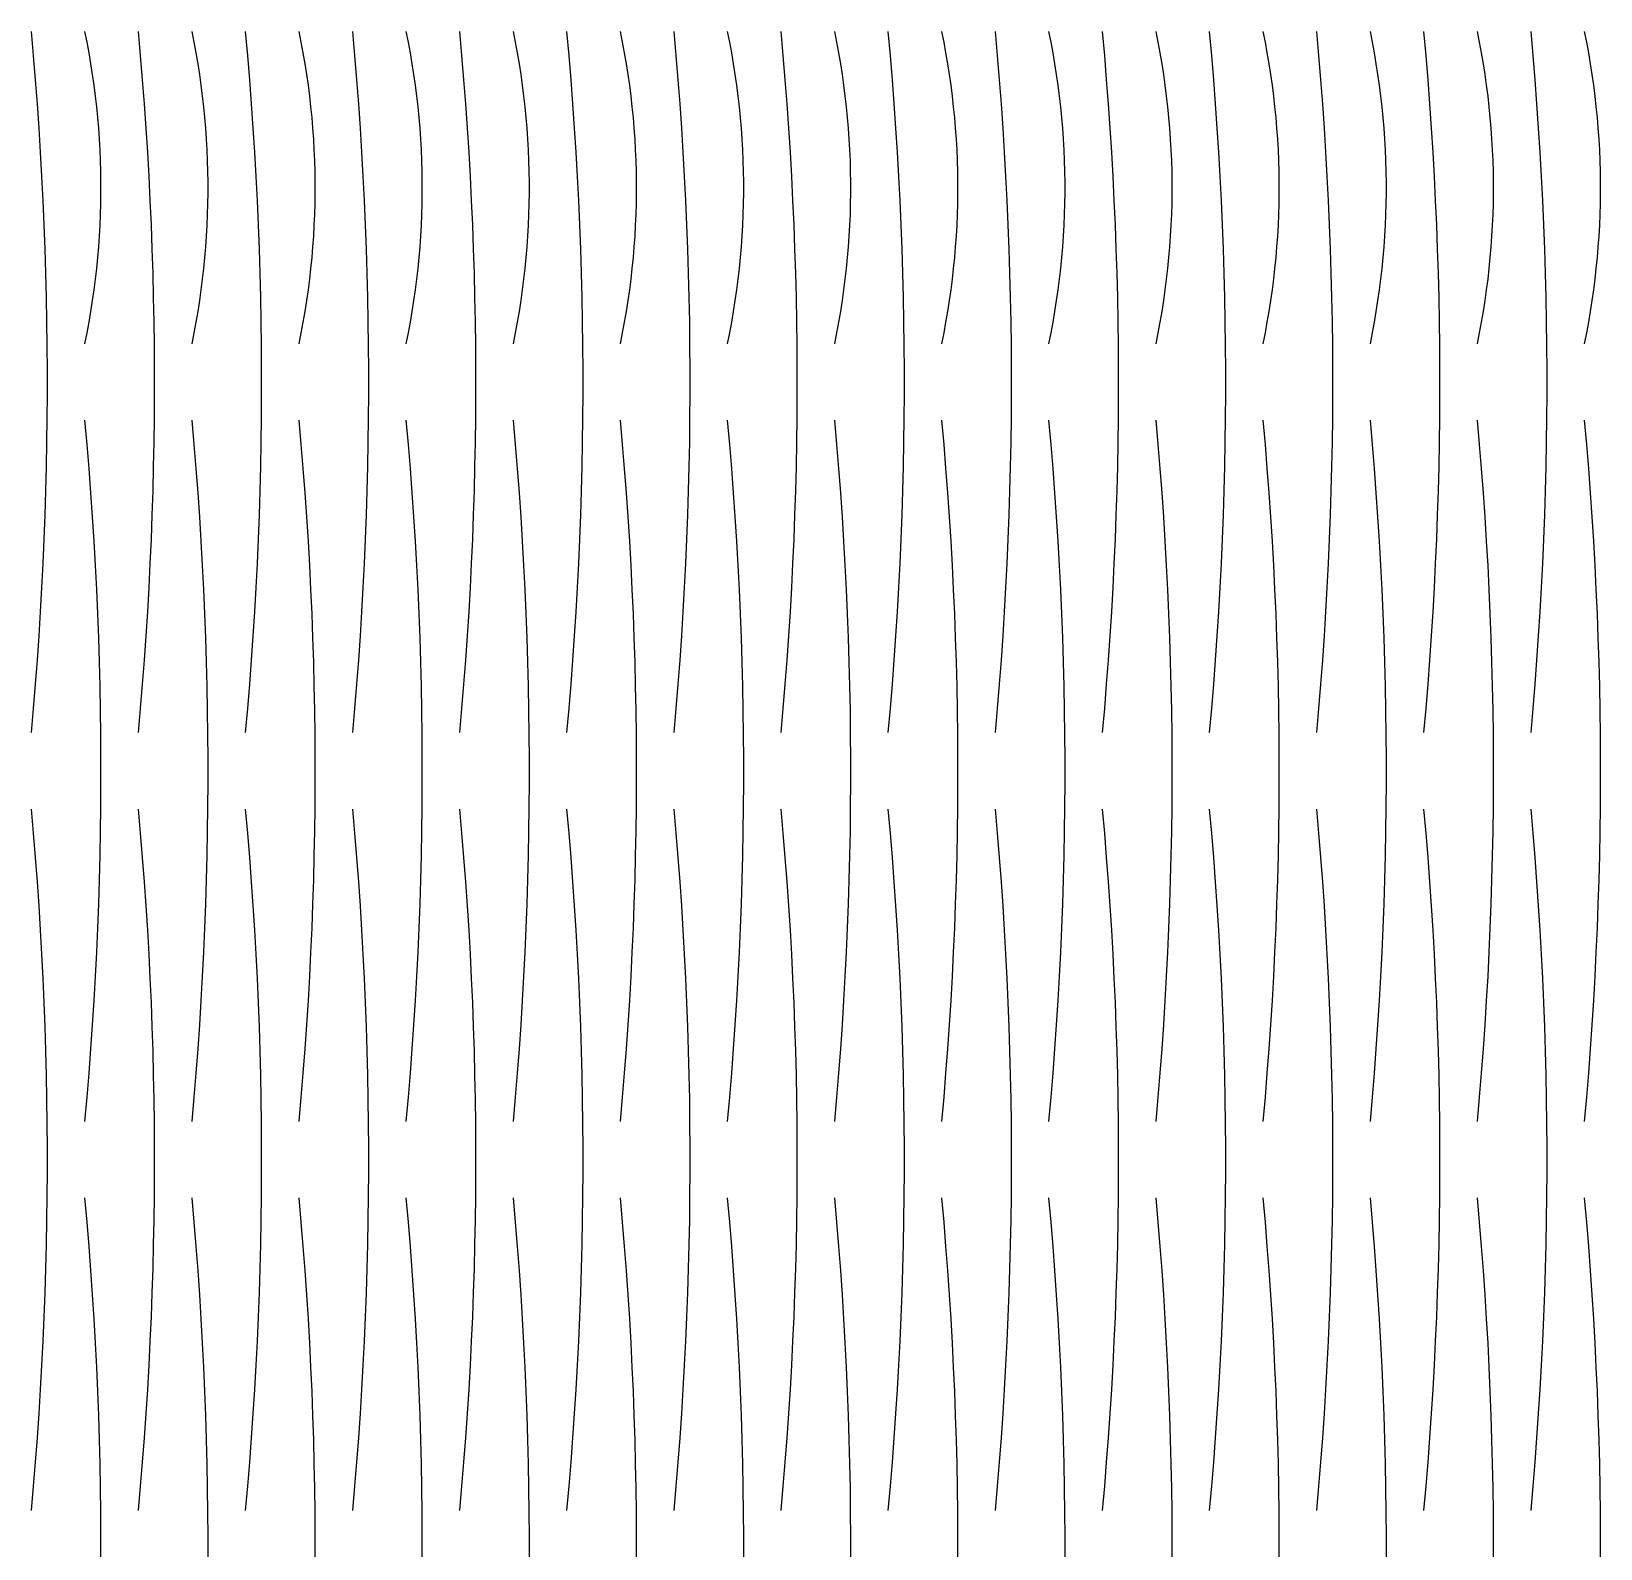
# Model space of a CAD drawing. Header units: millimetres. Extents: x 0.8 to 98.8, y 2.4 to 97.6.
# Drawn here: x 0.84 to 50.06, y 50 to 97.6 of the extents above; entities that cross this region are included whole.
import ezdxf

# ---------------------------------------------------------------- set-up
doc = ezdxf.new("R2010")
doc.units = ezdxf.units.MM
doc.layers.add('CUT', color=1, linetype='Continuous')

msp = doc.modelspace()

# ---------------------------------------------------------------- linework, layer by layer
at = {"layer": 'CUT'}
for points in [[(0.84, 75.6), (0.907, 76.359), (0.969, 77.117), (1.027, 77.876), (1.08, 78.634), (1.128, 79.393), (1.171, 80.152), (1.209, 80.91), (1.243, 81.669), (1.271, 82.428), (1.295, 83.186), (1.315, 83.945), (1.329, 84.703), (1.339, 85.462), (1.343, 86.221), (1.343, 86.979), (1.339, 87.738), (1.329, 88.497), (1.315, 89.255), (1.295, 90.014), (1.271, 90.772), (1.243, 91.531), (1.209, 92.29), (1.171, 93.048), (1.128, 93.807), (1.08, 94.566), (1.027, 95.324), (0.969, 96.083), (0.907, 96.841), (0.84, 97.6)], [(2.52, 87.8), (2.587, 88.138), (2.649, 88.476), (2.707, 88.814), (2.76, 89.152), (2.808, 89.49), (2.851, 89.828), (2.889, 90.166), (2.923, 90.503), (2.951, 90.841), (2.975, 91.179), (2.995, 91.517), (3.009, 91.855), (3.019, 92.193), (3.023, 92.531), (3.023, 92.869), (3.019, 93.207), (3.009, 93.545), (2.995, 93.883), (2.975, 94.221), (2.951, 94.559), (2.923, 94.897), (2.889, 95.234), (2.851, 95.572), (2.808, 95.91), (2.76, 96.248), (2.707, 96.586), (2.649, 96.924), (2.587, 97.262), (2.52, 97.6)], [(4.2, 75.6), (4.267, 76.359), (4.329, 77.117), (4.387, 77.876), (4.44, 78.634), (4.488, 79.393), (4.531, 80.152), (4.569, 80.91), (4.603, 81.669), (4.631, 82.428), (4.655, 83.186), (4.675, 83.945), (4.689, 84.703), (4.699, 85.462), (4.703, 86.221), (4.703, 86.979), (4.699, 87.738), (4.689, 88.497), (4.675, 89.255), (4.655, 90.014), (4.631, 90.772), (4.603, 91.531), (4.569, 92.29), (4.531, 93.048), (4.488, 93.807), (4.44, 94.566), (4.387, 95.324), (4.329, 96.083), (4.267, 96.841), (4.2, 97.6)], [(5.88, 87.8), (5.947, 88.138), (6.009, 88.476), (6.067, 88.814), (6.12, 89.152), (6.168, 89.49), (6.211, 89.828), (6.249, 90.166), (6.283, 90.503), (6.311, 90.841), (6.335, 91.179), (6.355, 91.517), (6.369, 91.855), (6.379, 92.193), (6.383, 92.531), (6.383, 92.869), (6.379, 93.207), (6.369, 93.545), (6.355, 93.883), (6.335, 94.221), (6.311, 94.559), (6.283, 94.897), (6.249, 95.234), (6.211, 95.572), (6.168, 95.91), (6.12, 96.248), (6.067, 96.586), (6.009, 96.924), (5.947, 97.262), (5.88, 97.6)], [(7.56, 75.6), (7.627, 76.359), (7.689, 77.117), (7.747, 77.876), (7.8, 78.634), (7.848, 79.393), (7.891, 80.152), (7.929, 80.91), (7.963, 81.669), (7.991, 82.428), (8.015, 83.186), (8.035, 83.945), (8.049, 84.703), (8.059, 85.462), (8.063, 86.221), (8.063, 86.979), (8.059, 87.738), (8.049, 88.497), (8.035, 89.255), (8.015, 90.014), (7.991, 90.772), (7.963, 91.531), (7.929, 92.29), (7.891, 93.048), (7.848, 93.807), (7.8, 94.566), (7.747, 95.324), (7.689, 96.083), (7.627, 96.841), (7.56, 97.6)], [(9.24, 87.8), (9.307, 88.138), (9.369, 88.476), (9.427, 88.814), (9.48, 89.152), (9.528, 89.49), (9.571, 89.828), (9.609, 90.166), (9.643, 90.503), (9.671, 90.841), (9.695, 91.179), (9.715, 91.517), (9.729, 91.855), (9.739, 92.193), (9.743, 92.531), (9.743, 92.869), (9.739, 93.207), (9.729, 93.545), (9.715, 93.883), (9.695, 94.221), (9.671, 94.559), (9.643, 94.897), (9.609, 95.234), (9.571, 95.572), (9.528, 95.91), (9.48, 96.248), (9.427, 96.586), (9.369, 96.924), (9.307, 97.262), (9.24, 97.6)], [(10.92, 75.6), (10.987, 76.359), (11.049, 77.117), (11.107, 77.876), (11.16, 78.634), (11.208, 79.393), (11.251, 80.152), (11.289, 80.91), (11.323, 81.669), (11.351, 82.428), (11.375, 83.186), (11.395, 83.945), (11.409, 84.703), (11.419, 85.462), (11.423, 86.221), (11.423, 86.979), (11.419, 87.738), (11.409, 88.497), (11.395, 89.255), (11.375, 90.014), (11.351, 90.772), (11.323, 91.531), (11.289, 92.29), (11.251, 93.048), (11.208, 93.807), (11.16, 94.566), (11.107, 95.324), (11.049, 96.083), (10.987, 96.841), (10.92, 97.6)], [(12.6, 87.8), (12.667, 88.138), (12.729, 88.476), (12.787, 88.814), (12.84, 89.152), (12.888, 89.49), (12.931, 89.828), (12.969, 90.166), (13.003, 90.503), (13.031, 90.841), (13.055, 91.179), (13.075, 91.517), (13.089, 91.855), (13.099, 92.193), (13.103, 92.531), (13.103, 92.869), (13.099, 93.207), (13.089, 93.545), (13.075, 93.883), (13.055, 94.221), (13.031, 94.559), (13.003, 94.897), (12.969, 95.234), (12.931, 95.572), (12.888, 95.91), (12.84, 96.248), (12.787, 96.586), (12.729, 96.924), (12.667, 97.262), (12.6, 97.6)], [(14.28, 75.6), (14.347, 76.359), (14.409, 77.117), (14.467, 77.876), (14.52, 78.634), (14.568, 79.393), (14.611, 80.152), (14.649, 80.91), (14.683, 81.669), (14.711, 82.428), (14.735, 83.186), (14.755, 83.945), (14.769, 84.703), (14.779, 85.462), (14.783, 86.221), (14.783, 86.979), (14.779, 87.738), (14.769, 88.497), (14.755, 89.255), (14.735, 90.014), (14.711, 90.772), (14.683, 91.531), (14.649, 92.29), (14.611, 93.048), (14.568, 93.807), (14.52, 94.566), (14.467, 95.324), (14.409, 96.083), (14.347, 96.841), (14.28, 97.6)], [(15.96, 87.8), (16.027, 88.138), (16.089, 88.476), (16.147, 88.814), (16.2, 89.152), (16.248, 89.49), (16.291, 89.828), (16.329, 90.166), (16.363, 90.503), (16.391, 90.841), (16.415, 91.179), (16.435, 91.517), (16.449, 91.855), (16.459, 92.193), (16.463, 92.531), (16.463, 92.869), (16.459, 93.207), (16.449, 93.545), (16.435, 93.883), (16.415, 94.221), (16.391, 94.559), (16.363, 94.897), (16.329, 95.234), (16.291, 95.572), (16.248, 95.91), (16.2, 96.248), (16.147, 96.586), (16.089, 96.924), (16.027, 97.262), (15.96, 97.6)], [(17.64, 75.6), (17.707, 76.359), (17.769, 77.117), (17.827, 77.876), (17.88, 78.634), (17.928, 79.393), (17.971, 80.152), (18.009, 80.91), (18.043, 81.669), (18.071, 82.428), (18.095, 83.186), (18.115, 83.945), (18.129, 84.703), (18.139, 85.462), (18.143, 86.221), (18.143, 86.979), (18.139, 87.738), (18.129, 88.497), (18.115, 89.255), (18.095, 90.014), (18.071, 90.772), (18.043, 91.531), (18.009, 92.29), (17.971, 93.048), (17.928, 93.807), (17.88, 94.566), (17.827, 95.324), (17.769, 96.083), (17.707, 96.841), (17.64, 97.6)], [(19.32, 87.8), (19.387, 88.138), (19.449, 88.476), (19.507, 88.814), (19.56, 89.152), (19.608, 89.49), (19.651, 89.828), (19.689, 90.166), (19.723, 90.503), (19.751, 90.841), (19.775, 91.179), (19.795, 91.517), (19.809, 91.855), (19.819, 92.193), (19.823, 92.531), (19.823, 92.869), (19.819, 93.207), (19.809, 93.545), (19.795, 93.883), (19.775, 94.221), (19.751, 94.559), (19.723, 94.897), (19.689, 95.234), (19.651, 95.572), (19.608, 95.91), (19.56, 96.248), (19.507, 96.586), (19.449, 96.924), (19.387, 97.262), (19.32, 97.6)], [(21, 75.6), (21.067, 76.359), (21.129, 77.117), (21.187, 77.876), (21.24, 78.634), (21.288, 79.393), (21.331, 80.152), (21.369, 80.91), (21.403, 81.669), (21.431, 82.428), (21.455, 83.186), (21.475, 83.945), (21.489, 84.703), (21.499, 85.462), (21.503, 86.221), (21.503, 86.979), (21.499, 87.738), (21.489, 88.497), (21.475, 89.255), (21.455, 90.014), (21.431, 90.772), (21.403, 91.531), (21.369, 92.29), (21.331, 93.048), (21.288, 93.807), (21.24, 94.566), (21.187, 95.324), (21.129, 96.083), (21.067, 96.841), (21, 97.6)], [(22.68, 87.8), (22.747, 88.138), (22.809, 88.476), (22.867, 88.814), (22.92, 89.152), (22.968, 89.49), (23.011, 89.828), (23.049, 90.166), (23.083, 90.503), (23.111, 90.841), (23.135, 91.179), (23.155, 91.517), (23.169, 91.855), (23.179, 92.193), (23.183, 92.531), (23.183, 92.869), (23.179, 93.207), (23.169, 93.545), (23.155, 93.883), (23.135, 94.221), (23.111, 94.559), (23.083, 94.897), (23.049, 95.234), (23.011, 95.572), (22.968, 95.91), (22.92, 96.248), (22.867, 96.586), (22.809, 96.924), (22.747, 97.262), (22.68, 97.6)], [(24.36, 75.6), (24.427, 76.359), (24.489, 77.117), (24.547, 77.876), (24.6, 78.634), (24.648, 79.393), (24.691, 80.152), (24.729, 80.91), (24.763, 81.669), (24.791, 82.428), (24.815, 83.186), (24.835, 83.945), (24.849, 84.703), (24.859, 85.462), (24.863, 86.221), (24.863, 86.979), (24.859, 87.738), (24.849, 88.497), (24.835, 89.255), (24.815, 90.014), (24.791, 90.772), (24.763, 91.531), (24.729, 92.29), (24.691, 93.048), (24.648, 93.807), (24.6, 94.566), (24.547, 95.324), (24.489, 96.083), (24.427, 96.841), (24.36, 97.6)], [(26.04, 87.8), (26.107, 88.138), (26.169, 88.476), (26.227, 88.814), (26.28, 89.152), (26.328, 89.49), (26.371, 89.828), (26.409, 90.166), (26.443, 90.503), (26.471, 90.841), (26.495, 91.179), (26.515, 91.517), (26.529, 91.855), (26.539, 92.193), (26.543, 92.531), (26.543, 92.869), (26.539, 93.207), (26.529, 93.545), (26.515, 93.883), (26.495, 94.221), (26.471, 94.559), (26.443, 94.897), (26.409, 95.234), (26.371, 95.572), (26.328, 95.91), (26.28, 96.248), (26.227, 96.586), (26.169, 96.924), (26.107, 97.262), (26.04, 97.6)], [(27.72, 75.6), (27.787, 76.359), (27.849, 77.117), (27.907, 77.876), (27.96, 78.634), (28.008, 79.393), (28.051, 80.152), (28.089, 80.91), (28.123, 81.669), (28.151, 82.428), (28.175, 83.186), (28.195, 83.945), (28.209, 84.703), (28.219, 85.462), (28.223, 86.221), (28.223, 86.979), (28.219, 87.738), (28.209, 88.497), (28.195, 89.255), (28.175, 90.014), (28.151, 90.772), (28.123, 91.531), (28.089, 92.29), (28.051, 93.048), (28.008, 93.807), (27.96, 94.566), (27.907, 95.324), (27.849, 96.083), (27.787, 96.841), (27.72, 97.6)], [(29.4, 87.8), (29.467, 88.138), (29.529, 88.476), (29.587, 88.814), (29.64, 89.152), (29.688, 89.49), (29.731, 89.828), (29.769, 90.166), (29.803, 90.503), (29.831, 90.841), (29.855, 91.179), (29.875, 91.517), (29.889, 91.855), (29.899, 92.193), (29.903, 92.531), (29.903, 92.869), (29.899, 93.207), (29.889, 93.545), (29.875, 93.883), (29.855, 94.221), (29.831, 94.559), (29.803, 94.897), (29.769, 95.234), (29.731, 95.572), (29.688, 95.91), (29.64, 96.248), (29.587, 96.586), (29.529, 96.924), (29.467, 97.262), (29.4, 97.6)], [(31.08, 75.6), (31.147, 76.359), (31.209, 77.117), (31.267, 77.876), (31.32, 78.634), (31.368, 79.393), (31.411, 80.152), (31.449, 80.91), (31.483, 81.669), (31.511, 82.428), (31.535, 83.186), (31.555, 83.945), (31.569, 84.703), (31.579, 85.462), (31.583, 86.221), (31.583, 86.979), (31.579, 87.738), (31.569, 88.497), (31.555, 89.255), (31.535, 90.014), (31.511, 90.772), (31.483, 91.531), (31.449, 92.29), (31.411, 93.048), (31.368, 93.807), (31.32, 94.566), (31.267, 95.324), (31.209, 96.083), (31.147, 96.841), (31.08, 97.6)], [(32.76, 87.8), (32.827, 88.138), (32.889, 88.476), (32.947, 88.814), (33, 89.152), (33.048, 89.49), (33.091, 89.828), (33.129, 90.166), (33.163, 90.503), (33.191, 90.841), (33.215, 91.179), (33.235, 91.517), (33.249, 91.855), (33.259, 92.193), (33.263, 92.531), (33.263, 92.869), (33.259, 93.207), (33.249, 93.545), (33.235, 93.883), (33.215, 94.221), (33.191, 94.559), (33.163, 94.897), (33.129, 95.234), (33.091, 95.572), (33.048, 95.91), (33, 96.248), (32.947, 96.586), (32.889, 96.924), (32.827, 97.262), (32.76, 97.6)], [(34.44, 75.6), (34.507, 76.359), (34.569, 77.117), (34.627, 77.876), (34.68, 78.634), (34.728, 79.393), (34.771, 80.152), (34.809, 80.91), (34.843, 81.669), (34.871, 82.428), (34.895, 83.186), (34.915, 83.945), (34.929, 84.703), (34.939, 85.462), (34.943, 86.221), (34.943, 86.979), (34.939, 87.738), (34.929, 88.497), (34.915, 89.255), (34.895, 90.014), (34.871, 90.772), (34.843, 91.531), (34.809, 92.29), (34.771, 93.048), (34.728, 93.807), (34.68, 94.566), (34.627, 95.324), (34.569, 96.083), (34.507, 96.841), (34.44, 97.6)], [(36.12, 87.8), (36.187, 88.138), (36.249, 88.476), (36.307, 88.814), (36.36, 89.152), (36.408, 89.49), (36.451, 89.828), (36.489, 90.166), (36.523, 90.503), (36.551, 90.841), (36.575, 91.179), (36.595, 91.517), (36.609, 91.855), (36.619, 92.193), (36.623, 92.531), (36.623, 92.869), (36.619, 93.207), (36.609, 93.545), (36.595, 93.883), (36.575, 94.221), (36.551, 94.559), (36.523, 94.897), (36.489, 95.234), (36.451, 95.572), (36.408, 95.91), (36.36, 96.248), (36.307, 96.586), (36.249, 96.924), (36.187, 97.262), (36.12, 97.6)], [(37.8, 75.6), (37.867, 76.359), (37.929, 77.117), (37.987, 77.876), (38.04, 78.634), (38.088, 79.393), (38.131, 80.152), (38.169, 80.91), (38.203, 81.669), (38.231, 82.428), (38.255, 83.186), (38.275, 83.945), (38.289, 84.703), (38.299, 85.462), (38.303, 86.221), (38.303, 86.979), (38.299, 87.738), (38.289, 88.497), (38.275, 89.255), (38.255, 90.014), (38.231, 90.772), (38.203, 91.531), (38.169, 92.29), (38.131, 93.048), (38.088, 93.807), (38.04, 94.566), (37.987, 95.324), (37.929, 96.083), (37.867, 96.841), (37.8, 97.6)], [(39.48, 87.8), (39.547, 88.138), (39.609, 88.476), (39.667, 88.814), (39.72, 89.152), (39.768, 89.49), (39.811, 89.828), (39.849, 90.166), (39.883, 90.503), (39.911, 90.841), (39.935, 91.179), (39.955, 91.517), (39.969, 91.855), (39.979, 92.193), (39.983, 92.531), (39.983, 92.869), (39.979, 93.207), (39.969, 93.545), (39.955, 93.883), (39.935, 94.221), (39.911, 94.559), (39.883, 94.897), (39.849, 95.234), (39.811, 95.572), (39.768, 95.91), (39.72, 96.248), (39.667, 96.586), (39.609, 96.924), (39.547, 97.262), (39.48, 97.6)], [(41.16, 75.6), (41.227, 76.359), (41.289, 77.117), (41.347, 77.876), (41.4, 78.634), (41.448, 79.393), (41.491, 80.152), (41.529, 80.91), (41.563, 81.669), (41.591, 82.428), (41.615, 83.186), (41.635, 83.945), (41.649, 84.703), (41.659, 85.462), (41.663, 86.221), (41.663, 86.979), (41.659, 87.738), (41.649, 88.497), (41.635, 89.255), (41.615, 90.014), (41.591, 90.772), (41.563, 91.531), (41.529, 92.29), (41.491, 93.048), (41.448, 93.807), (41.4, 94.566), (41.347, 95.324), (41.289, 96.083), (41.227, 96.841), (41.16, 97.6)], [(42.84, 87.8), (42.907, 88.138), (42.969, 88.476), (43.027, 88.814), (43.08, 89.152), (43.128, 89.49), (43.171, 89.828), (43.209, 90.166), (43.243, 90.503), (43.271, 90.841), (43.295, 91.179), (43.315, 91.517), (43.329, 91.855), (43.339, 92.193), (43.343, 92.531), (43.343, 92.869), (43.339, 93.207), (43.329, 93.545), (43.315, 93.883), (43.295, 94.221), (43.271, 94.559), (43.243, 94.897), (43.209, 95.234), (43.171, 95.572), (43.128, 95.91), (43.08, 96.248), (43.027, 96.586), (42.969, 96.924), (42.907, 97.262), (42.84, 97.6)], [(44.52, 75.6), (44.587, 76.359), (44.649, 77.117), (44.707, 77.876), (44.76, 78.634), (44.808, 79.393), (44.851, 80.152), (44.889, 80.91), (44.923, 81.669), (44.951, 82.428), (44.975, 83.186), (44.995, 83.945), (45.009, 84.703), (45.019, 85.462), (45.023, 86.221), (45.023, 86.979), (45.019, 87.738), (45.009, 88.497), (44.995, 89.255), (44.975, 90.014), (44.951, 90.772), (44.923, 91.531), (44.889, 92.29), (44.851, 93.048), (44.808, 93.807), (44.76, 94.566), (44.707, 95.324), (44.649, 96.083), (44.587, 96.841), (44.52, 97.6)], [(46.2, 87.8), (46.267, 88.138), (46.329, 88.476), (46.387, 88.814), (46.44, 89.152), (46.488, 89.49), (46.531, 89.828), (46.569, 90.166), (46.603, 90.503), (46.631, 90.841), (46.655, 91.179), (46.675, 91.517), (46.689, 91.855), (46.699, 92.193), (46.703, 92.531), (46.703, 92.869), (46.699, 93.207), (46.689, 93.545), (46.675, 93.883), (46.655, 94.221), (46.631, 94.559), (46.603, 94.897), (46.569, 95.234), (46.531, 95.572), (46.488, 95.91), (46.44, 96.248), (46.387, 96.586), (46.329, 96.924), (46.267, 97.262), (46.2, 97.6)], [(47.88, 75.6), (47.947, 76.359), (48.009, 77.117), (48.067, 77.876), (48.12, 78.634), (48.168, 79.393), (48.211, 80.152), (48.249, 80.91), (48.283, 81.669), (48.311, 82.428), (48.335, 83.186), (48.355, 83.945), (48.369, 84.703), (48.379, 85.462), (48.383, 86.221), (48.383, 86.979), (48.379, 87.738), (48.369, 88.497), (48.355, 89.255), (48.335, 90.014), (48.311, 90.772), (48.283, 91.531), (48.249, 92.29), (48.211, 93.048), (48.168, 93.807), (48.12, 94.566), (48.067, 95.324), (48.009, 96.083), (47.947, 96.841), (47.88, 97.6)], [(49.56, 87.8), (49.627, 88.138), (49.689, 88.476), (49.747, 88.814), (49.8, 89.152), (49.848, 89.49), (49.891, 89.828), (49.929, 90.166), (49.963, 90.503), (49.991, 90.841), (50.015, 91.179), (50.035, 91.517), (50.049, 91.855), (50.059, 92.193), (50.063, 92.531), (50.063, 92.869), (50.059, 93.207), (50.049, 93.545), (50.035, 93.883), (50.015, 94.221), (49.991, 94.559), (49.963, 94.897), (49.929, 95.234), (49.891, 95.572), (49.848, 95.91), (49.8, 96.248), (49.747, 96.586), (49.689, 96.924), (49.627, 97.262), (49.56, 97.6)], [(2.52, 63.4), (2.587, 64.159), (2.649, 64.917), (2.707, 65.676), (2.76, 66.434), (2.808, 67.193), (2.851, 67.952), (2.889, 68.71), (2.923, 69.469), (2.951, 70.228), (2.975, 70.986), (2.995, 71.745), (3.009, 72.503), (3.019, 73.262), (3.023, 74.021), (3.023, 74.779), (3.019, 75.538), (3.009, 76.297), (2.995, 77.055), (2.975, 77.814), (2.951, 78.572), (2.923, 79.331), (2.889, 80.09), (2.851, 80.848), (2.808, 81.607), (2.76, 82.366), (2.707, 83.124), (2.649, 83.883), (2.587, 84.641), (2.52, 85.4)], [(5.88, 63.4), (5.947, 64.159), (6.009, 64.917), (6.067, 65.676), (6.12, 66.434), (6.168, 67.193), (6.211, 67.952), (6.249, 68.71), (6.283, 69.469), (6.311, 70.228), (6.335, 70.986), (6.355, 71.745), (6.369, 72.503), (6.379, 73.262), (6.383, 74.021), (6.383, 74.779), (6.379, 75.538), (6.369, 76.297), (6.355, 77.055), (6.335, 77.814), (6.311, 78.572), (6.283, 79.331), (6.249, 80.09), (6.211, 80.848), (6.168, 81.607), (6.12, 82.366), (6.067, 83.124), (6.009, 83.883), (5.947, 84.641), (5.88, 85.4)], [(9.24, 63.4), (9.307, 64.159), (9.369, 64.917), (9.427, 65.676), (9.48, 66.434), (9.528, 67.193), (9.571, 67.952), (9.609, 68.71), (9.643, 69.469), (9.671, 70.228), (9.695, 70.986), (9.715, 71.745), (9.729, 72.503), (9.739, 73.262), (9.743, 74.021), (9.743, 74.779), (9.739, 75.538), (9.729, 76.297), (9.715, 77.055), (9.695, 77.814), (9.671, 78.572), (9.643, 79.331), (9.609, 80.09), (9.571, 80.848), (9.528, 81.607), (9.48, 82.366), (9.427, 83.124), (9.369, 83.883), (9.307, 84.641), (9.24, 85.4)], [(12.6, 63.4), (12.667, 64.159), (12.729, 64.917), (12.787, 65.676), (12.84, 66.434), (12.888, 67.193), (12.931, 67.952), (12.969, 68.71), (13.003, 69.469), (13.031, 70.228), (13.055, 70.986), (13.075, 71.745), (13.089, 72.503), (13.099, 73.262), (13.103, 74.021), (13.103, 74.779), (13.099, 75.538), (13.089, 76.297), (13.075, 77.055), (13.055, 77.814), (13.031, 78.572), (13.003, 79.331), (12.969, 80.09), (12.931, 80.848), (12.888, 81.607), (12.84, 82.366), (12.787, 83.124), (12.729, 83.883), (12.667, 84.641), (12.6, 85.4)], [(15.96, 63.4), (16.027, 64.159), (16.089, 64.917), (16.147, 65.676), (16.2, 66.434), (16.248, 67.193), (16.291, 67.952), (16.329, 68.71), (16.363, 69.469), (16.391, 70.228), (16.415, 70.986), (16.435, 71.745), (16.449, 72.503), (16.459, 73.262), (16.463, 74.021), (16.463, 74.779), (16.459, 75.538), (16.449, 76.297), (16.435, 77.055), (16.415, 77.814), (16.391, 78.572), (16.363, 79.331), (16.329, 80.09), (16.291, 80.848), (16.248, 81.607), (16.2, 82.366), (16.147, 83.124), (16.089, 83.883), (16.027, 84.641), (15.96, 85.4)], [(19.32, 63.4), (19.387, 64.159), (19.449, 64.917), (19.507, 65.676), (19.56, 66.434), (19.608, 67.193), (19.651, 67.952), (19.689, 68.71), (19.723, 69.469), (19.751, 70.228), (19.775, 70.986), (19.795, 71.745), (19.809, 72.503), (19.819, 73.262), (19.823, 74.021), (19.823, 74.779), (19.819, 75.538), (19.809, 76.297), (19.795, 77.055), (19.775, 77.814), (19.751, 78.572), (19.723, 79.331), (19.689, 80.09), (19.651, 80.848), (19.608, 81.607), (19.56, 82.366), (19.507, 83.124), (19.449, 83.883), (19.387, 84.641), (19.32, 85.4)], [(22.68, 63.4), (22.747, 64.159), (22.809, 64.917), (22.867, 65.676), (22.92, 66.434), (22.968, 67.193), (23.011, 67.952), (23.049, 68.71), (23.083, 69.469), (23.111, 70.228), (23.135, 70.986), (23.155, 71.745), (23.169, 72.503), (23.179, 73.262), (23.183, 74.021), (23.183, 74.779), (23.179, 75.538), (23.169, 76.297), (23.155, 77.055), (23.135, 77.814), (23.111, 78.572), (23.083, 79.331), (23.049, 80.09), (23.011, 80.848), (22.968, 81.607), (22.92, 82.366), (22.867, 83.124), (22.809, 83.883), (22.747, 84.641), (22.68, 85.4)], [(26.04, 63.4), (26.107, 64.159), (26.169, 64.917), (26.227, 65.676), (26.28, 66.434), (26.328, 67.193), (26.371, 67.952), (26.409, 68.71), (26.443, 69.469), (26.471, 70.228), (26.495, 70.986), (26.515, 71.745), (26.529, 72.503), (26.539, 73.262), (26.543, 74.021), (26.543, 74.779), (26.539, 75.538), (26.529, 76.297), (26.515, 77.055), (26.495, 77.814), (26.471, 78.572), (26.443, 79.331), (26.409, 80.09), (26.371, 80.848), (26.328, 81.607), (26.28, 82.366), (26.227, 83.124), (26.169, 83.883), (26.107, 84.641), (26.04, 85.4)], [(29.4, 63.4), (29.467, 64.159), (29.529, 64.917), (29.587, 65.676), (29.64, 66.434), (29.688, 67.193), (29.731, 67.952), (29.769, 68.71), (29.803, 69.469), (29.831, 70.228), (29.855, 70.986), (29.875, 71.745), (29.889, 72.503), (29.899, 73.262), (29.903, 74.021), (29.903, 74.779), (29.899, 75.538), (29.889, 76.297), (29.875, 77.055), (29.855, 77.814), (29.831, 78.572), (29.803, 79.331), (29.769, 80.09), (29.731, 80.848), (29.688, 81.607), (29.64, 82.366), (29.587, 83.124), (29.529, 83.883), (29.467, 84.641), (29.4, 85.4)], [(32.76, 63.4), (32.827, 64.159), (32.889, 64.917), (32.947, 65.676), (33, 66.434), (33.048, 67.193), (33.091, 67.952), (33.129, 68.71), (33.163, 69.469), (33.191, 70.228), (33.215, 70.986), (33.235, 71.745), (33.249, 72.503), (33.259, 73.262), (33.263, 74.021), (33.263, 74.779), (33.259, 75.538), (33.249, 76.297), (33.235, 77.055), (33.215, 77.814), (33.191, 78.572), (33.163, 79.331), (33.129, 80.09), (33.091, 80.848), (33.048, 81.607), (33, 82.366), (32.947, 83.124), (32.889, 83.883), (32.827, 84.641), (32.76, 85.4)], [(36.12, 63.4), (36.187, 64.159), (36.249, 64.917), (36.307, 65.676), (36.36, 66.434), (36.408, 67.193), (36.451, 67.952), (36.489, 68.71), (36.523, 69.469), (36.551, 70.228), (36.575, 70.986), (36.595, 71.745), (36.609, 72.503), (36.619, 73.262), (36.623, 74.021), (36.623, 74.779), (36.619, 75.538), (36.609, 76.297), (36.595, 77.055), (36.575, 77.814), (36.551, 78.572), (36.523, 79.331), (36.489, 80.09), (36.451, 80.848), (36.408, 81.607), (36.36, 82.366), (36.307, 83.124), (36.249, 83.883), (36.187, 84.641), (36.12, 85.4)], [(39.48, 63.4), (39.547, 64.159), (39.609, 64.917), (39.667, 65.676), (39.72, 66.434), (39.768, 67.193), (39.811, 67.952), (39.849, 68.71), (39.883, 69.469), (39.911, 70.228), (39.935, 70.986), (39.955, 71.745), (39.969, 72.503), (39.979, 73.262), (39.983, 74.021), (39.983, 74.779), (39.979, 75.538), (39.969, 76.297), (39.955, 77.055), (39.935, 77.814), (39.911, 78.572), (39.883, 79.331), (39.849, 80.09), (39.811, 80.848), (39.768, 81.607), (39.72, 82.366), (39.667, 83.124), (39.609, 83.883), (39.547, 84.641), (39.48, 85.4)], [(42.84, 63.4), (42.907, 64.159), (42.969, 64.917), (43.027, 65.676), (43.08, 66.434), (43.128, 67.193), (43.171, 67.952), (43.209, 68.71), (43.243, 69.469), (43.271, 70.228), (43.295, 70.986), (43.315, 71.745), (43.329, 72.503), (43.339, 73.262), (43.343, 74.021), (43.343, 74.779), (43.339, 75.538), (43.329, 76.297), (43.315, 77.055), (43.295, 77.814), (43.271, 78.572), (43.243, 79.331), (43.209, 80.09), (43.171, 80.848), (43.128, 81.607), (43.08, 82.366), (43.027, 83.124), (42.969, 83.883), (42.907, 84.641), (42.84, 85.4)], [(46.2, 63.4), (46.267, 64.159), (46.329, 64.917), (46.387, 65.676), (46.44, 66.434), (46.488, 67.193), (46.531, 67.952), (46.569, 68.71), (46.603, 69.469), (46.631, 70.228), (46.655, 70.986), (46.675, 71.745), (46.689, 72.503), (46.699, 73.262), (46.703, 74.021), (46.703, 74.779), (46.699, 75.538), (46.689, 76.297), (46.675, 77.055), (46.655, 77.814), (46.631, 78.572), (46.603, 79.331), (46.569, 80.09), (46.531, 80.848), (46.488, 81.607), (46.44, 82.366), (46.387, 83.124), (46.329, 83.883), (46.267, 84.641), (46.2, 85.4)], [(49.56, 63.4), (49.627, 64.159), (49.689, 64.917), (49.747, 65.676), (49.8, 66.434), (49.848, 67.193), (49.891, 67.952), (49.929, 68.71), (49.963, 69.469), (49.991, 70.228), (50.015, 70.986), (50.035, 71.745), (50.049, 72.503), (50.059, 73.262), (50.063, 74.021), (50.063, 74.779), (50.059, 75.538), (50.049, 76.297), (50.035, 77.055), (50.015, 77.814), (49.991, 78.572), (49.963, 79.331), (49.929, 80.09), (49.891, 80.848), (49.848, 81.607), (49.8, 82.366), (49.747, 83.124), (49.689, 83.883), (49.627, 84.641), (49.56, 85.4)], [(0.84, 51.2), (0.907, 51.959), (0.969, 52.717), (1.027, 53.476), (1.08, 54.234), (1.128, 54.993), (1.171, 55.752), (1.209, 56.51), (1.243, 57.269), (1.271, 58.028), (1.295, 58.786), (1.315, 59.545), (1.329, 60.303), (1.339, 61.062), (1.343, 61.821), (1.343, 62.579), (1.339, 63.338), (1.329, 64.097), (1.315, 64.855), (1.295, 65.614), (1.271, 66.372), (1.243, 67.131), (1.209, 67.89), (1.171, 68.648), (1.128, 69.407), (1.08, 70.166), (1.027, 70.924), (0.969, 71.683), (0.907, 72.441), (0.84, 73.2)], [(4.2, 51.2), (4.267, 51.959), (4.329, 52.717), (4.387, 53.476), (4.44, 54.234), (4.488, 54.993), (4.531, 55.752), (4.569, 56.51), (4.603, 57.269), (4.631, 58.028), (4.655, 58.786), (4.675, 59.545), (4.689, 60.303), (4.699, 61.062), (4.703, 61.821), (4.703, 62.579), (4.699, 63.338), (4.689, 64.097), (4.675, 64.855), (4.655, 65.614), (4.631, 66.372), (4.603, 67.131), (4.569, 67.89), (4.531, 68.648), (4.488, 69.407), (4.44, 70.166), (4.387, 70.924), (4.329, 71.683), (4.267, 72.441), (4.2, 73.2)], [(7.56, 51.2), (7.627, 51.959), (7.689, 52.717), (7.747, 53.476), (7.8, 54.234), (7.848, 54.993), (7.891, 55.752), (7.929, 56.51), (7.963, 57.269), (7.991, 58.028), (8.015, 58.786), (8.035, 59.545), (8.049, 60.303), (8.059, 61.062), (8.063, 61.821), (8.063, 62.579), (8.059, 63.338), (8.049, 64.097), (8.035, 64.855), (8.015, 65.614), (7.991, 66.372), (7.963, 67.131), (7.929, 67.89), (7.891, 68.648), (7.848, 69.407), (7.8, 70.166), (7.747, 70.924), (7.689, 71.683), (7.627, 72.441), (7.56, 73.2)], [(10.92, 51.2), (10.987, 51.959), (11.049, 52.717), (11.107, 53.476), (11.16, 54.234), (11.208, 54.993), (11.251, 55.752), (11.289, 56.51), (11.323, 57.269), (11.351, 58.028), (11.375, 58.786), (11.395, 59.545), (11.409, 60.303), (11.419, 61.062), (11.423, 61.821), (11.423, 62.579), (11.419, 63.338), (11.409, 64.097), (11.395, 64.855), (11.375, 65.614), (11.351, 66.372), (11.323, 67.131), (11.289, 67.89), (11.251, 68.648), (11.208, 69.407), (11.16, 70.166), (11.107, 70.924), (11.049, 71.683), (10.987, 72.441), (10.92, 73.2)], [(14.28, 51.2), (14.347, 51.959), (14.409, 52.717), (14.467, 53.476), (14.52, 54.234), (14.568, 54.993), (14.611, 55.752), (14.649, 56.51), (14.683, 57.269), (14.711, 58.028), (14.735, 58.786), (14.755, 59.545), (14.769, 60.303), (14.779, 61.062), (14.783, 61.821), (14.783, 62.579), (14.779, 63.338), (14.769, 64.097), (14.755, 64.855), (14.735, 65.614), (14.711, 66.372), (14.683, 67.131), (14.649, 67.89), (14.611, 68.648), (14.568, 69.407), (14.52, 70.166), (14.467, 70.924), (14.409, 71.683), (14.347, 72.441), (14.28, 73.2)], [(17.64, 51.2), (17.707, 51.959), (17.769, 52.717), (17.827, 53.476), (17.88, 54.234), (17.928, 54.993), (17.971, 55.752), (18.009, 56.51), (18.043, 57.269), (18.071, 58.028), (18.095, 58.786), (18.115, 59.545), (18.129, 60.303), (18.139, 61.062), (18.143, 61.821), (18.143, 62.579), (18.139, 63.338), (18.129, 64.097), (18.115, 64.855), (18.095, 65.614), (18.071, 66.372), (18.043, 67.131), (18.009, 67.89), (17.971, 68.648), (17.928, 69.407), (17.88, 70.166), (17.827, 70.924), (17.769, 71.683), (17.707, 72.441), (17.64, 73.2)], [(21, 51.2), (21.067, 51.959), (21.129, 52.717), (21.187, 53.476), (21.24, 54.234), (21.288, 54.993), (21.331, 55.752), (21.369, 56.51), (21.403, 57.269), (21.431, 58.028), (21.455, 58.786), (21.475, 59.545), (21.489, 60.303), (21.499, 61.062), (21.503, 61.821), (21.503, 62.579), (21.499, 63.338), (21.489, 64.097), (21.475, 64.855), (21.455, 65.614), (21.431, 66.372), (21.403, 67.131), (21.369, 67.89), (21.331, 68.648), (21.288, 69.407), (21.24, 70.166), (21.187, 70.924), (21.129, 71.683), (21.067, 72.441), (21, 73.2)], [(24.36, 51.2), (24.427, 51.959), (24.489, 52.717), (24.547, 53.476), (24.6, 54.234), (24.648, 54.993), (24.691, 55.752), (24.729, 56.51), (24.763, 57.269), (24.791, 58.028), (24.815, 58.786), (24.835, 59.545), (24.849, 60.303), (24.859, 61.062), (24.863, 61.821), (24.863, 62.579), (24.859, 63.338), (24.849, 64.097), (24.835, 64.855), (24.815, 65.614), (24.791, 66.372), (24.763, 67.131), (24.729, 67.89), (24.691, 68.648), (24.648, 69.407), (24.6, 70.166), (24.547, 70.924), (24.489, 71.683), (24.427, 72.441), (24.36, 73.2)], [(27.72, 51.2), (27.787, 51.959), (27.849, 52.717), (27.907, 53.476), (27.96, 54.234), (28.008, 54.993), (28.051, 55.752), (28.089, 56.51), (28.123, 57.269), (28.151, 58.028), (28.175, 58.786), (28.195, 59.545), (28.209, 60.303), (28.219, 61.062), (28.223, 61.821), (28.223, 62.579), (28.219, 63.338), (28.209, 64.097), (28.195, 64.855), (28.175, 65.614), (28.151, 66.372), (28.123, 67.131), (28.089, 67.89), (28.051, 68.648), (28.008, 69.407), (27.96, 70.166), (27.907, 70.924), (27.849, 71.683), (27.787, 72.441), (27.72, 73.2)], [(31.08, 51.2), (31.147, 51.959), (31.209, 52.717), (31.267, 53.476), (31.32, 54.234), (31.368, 54.993), (31.411, 55.752), (31.449, 56.51), (31.483, 57.269), (31.511, 58.028), (31.535, 58.786), (31.555, 59.545), (31.569, 60.303), (31.579, 61.062), (31.583, 61.821), (31.583, 62.579), (31.579, 63.338), (31.569, 64.097), (31.555, 64.855), (31.535, 65.614), (31.511, 66.372), (31.483, 67.131), (31.449, 67.89), (31.411, 68.648), (31.368, 69.407), (31.32, 70.166), (31.267, 70.924), (31.209, 71.683), (31.147, 72.441), (31.08, 73.2)], [(34.44, 51.2), (34.507, 51.959), (34.569, 52.717), (34.627, 53.476), (34.68, 54.234), (34.728, 54.993), (34.771, 55.752), (34.809, 56.51), (34.843, 57.269), (34.871, 58.028), (34.895, 58.786), (34.915, 59.545), (34.929, 60.303), (34.939, 61.062), (34.943, 61.821), (34.943, 62.579), (34.939, 63.338), (34.929, 64.097), (34.915, 64.855), (34.895, 65.614), (34.871, 66.372), (34.843, 67.131), (34.809, 67.89), (34.771, 68.648), (34.728, 69.407), (34.68, 70.166), (34.627, 70.924), (34.569, 71.683), (34.507, 72.441), (34.44, 73.2)], [(37.8, 51.2), (37.867, 51.959), (37.929, 52.717), (37.987, 53.476), (38.04, 54.234), (38.088, 54.993), (38.131, 55.752), (38.169, 56.51), (38.203, 57.269), (38.231, 58.028), (38.255, 58.786), (38.275, 59.545), (38.289, 60.303), (38.299, 61.062), (38.303, 61.821), (38.303, 62.579), (38.299, 63.338), (38.289, 64.097), (38.275, 64.855), (38.255, 65.614), (38.231, 66.372), (38.203, 67.131), (38.169, 67.89), (38.131, 68.648), (38.088, 69.407), (38.04, 70.166), (37.987, 70.924), (37.929, 71.683), (37.867, 72.441), (37.8, 73.2)], [(41.16, 51.2), (41.227, 51.959), (41.289, 52.717), (41.347, 53.476), (41.4, 54.234), (41.448, 54.993), (41.491, 55.752), (41.529, 56.51), (41.563, 57.269), (41.591, 58.028), (41.615, 58.786), (41.635, 59.545), (41.649, 60.303), (41.659, 61.062), (41.663, 61.821), (41.663, 62.579), (41.659, 63.338), (41.649, 64.097), (41.635, 64.855), (41.615, 65.614), (41.591, 66.372), (41.563, 67.131), (41.529, 67.89), (41.491, 68.648), (41.448, 69.407), (41.4, 70.166), (41.347, 70.924), (41.289, 71.683), (41.227, 72.441), (41.16, 73.2)], [(44.52, 51.2), (44.587, 51.959), (44.649, 52.717), (44.707, 53.476), (44.76, 54.234), (44.808, 54.993), (44.851, 55.752), (44.889, 56.51), (44.923, 57.269), (44.951, 58.028), (44.975, 58.786), (44.995, 59.545), (45.009, 60.303), (45.019, 61.062), (45.023, 61.821), (45.023, 62.579), (45.019, 63.338), (45.009, 64.097), (44.995, 64.855), (44.975, 65.614), (44.951, 66.372), (44.923, 67.131), (44.889, 67.89), (44.851, 68.648), (44.808, 69.407), (44.76, 70.166), (44.707, 70.924), (44.649, 71.683), (44.587, 72.441), (44.52, 73.2)], [(47.88, 51.2), (47.947, 51.959), (48.009, 52.717), (48.067, 53.476), (48.12, 54.234), (48.168, 54.993), (48.211, 55.752), (48.249, 56.51), (48.283, 57.269), (48.311, 58.028), (48.335, 58.786), (48.355, 59.545), (48.369, 60.303), (48.379, 61.062), (48.383, 61.821), (48.383, 62.579), (48.379, 63.338), (48.369, 64.097), (48.355, 64.855), (48.335, 65.614), (48.311, 66.372), (48.283, 67.131), (48.249, 67.89), (48.211, 68.648), (48.168, 69.407), (48.12, 70.166), (48.067, 70.924), (48.009, 71.683), (47.947, 72.441), (47.88, 73.2)], [(3.023, 49.621), (3.023, 50.379), (3.019, 51.138), (3.009, 51.897), (2.995, 52.655), (2.975, 53.414), (2.951, 54.172), (2.923, 54.931), (2.889, 55.69), (2.851, 56.448), (2.808, 57.207), (2.76, 57.966), (2.707, 58.724), (2.649, 59.483), (2.587, 60.241), (2.52, 61)], [(6.383, 49.621), (6.383, 50.379), (6.379, 51.138), (6.369, 51.897), (6.355, 52.655), (6.335, 53.414), (6.311, 54.172), (6.283, 54.931), (6.249, 55.69), (6.211, 56.448), (6.168, 57.207), (6.12, 57.966), (6.067, 58.724), (6.009, 59.483), (5.947, 60.241), (5.88, 61)], [(9.743, 49.621), (9.743, 50.379), (9.739, 51.138), (9.729, 51.897), (9.715, 52.655), (9.695, 53.414), (9.671, 54.172), (9.643, 54.931), (9.609, 55.69), (9.571, 56.448), (9.528, 57.207), (9.48, 57.966), (9.427, 58.724), (9.369, 59.483), (9.307, 60.241), (9.24, 61)], [(13.103, 49.621), (13.103, 50.379), (13.099, 51.138), (13.089, 51.897), (13.075, 52.655), (13.055, 53.414), (13.031, 54.172), (13.003, 54.931), (12.969, 55.69), (12.931, 56.448), (12.888, 57.207), (12.84, 57.966), (12.787, 58.724), (12.729, 59.483), (12.667, 60.241), (12.6, 61)], [(16.463, 49.621), (16.463, 50.379), (16.459, 51.138), (16.449, 51.897), (16.435, 52.655), (16.415, 53.414), (16.391, 54.172), (16.363, 54.931), (16.329, 55.69), (16.291, 56.448), (16.248, 57.207), (16.2, 57.966), (16.147, 58.724), (16.089, 59.483), (16.027, 60.241), (15.96, 61)], [(19.823, 49.621), (19.823, 50.379), (19.819, 51.138), (19.809, 51.897), (19.795, 52.655), (19.775, 53.414), (19.751, 54.172), (19.723, 54.931), (19.689, 55.69), (19.651, 56.448), (19.608, 57.207), (19.56, 57.966), (19.507, 58.724), (19.449, 59.483), (19.387, 60.241), (19.32, 61)], [(23.183, 49.621), (23.183, 50.379), (23.179, 51.138), (23.169, 51.897), (23.155, 52.655), (23.135, 53.414), (23.111, 54.172), (23.083, 54.931), (23.049, 55.69), (23.011, 56.448), (22.968, 57.207), (22.92, 57.966), (22.867, 58.724), (22.809, 59.483), (22.747, 60.241), (22.68, 61)], [(26.543, 49.621), (26.543, 50.379), (26.539, 51.138), (26.529, 51.897), (26.515, 52.655), (26.495, 53.414), (26.471, 54.172), (26.443, 54.931), (26.409, 55.69), (26.371, 56.448), (26.328, 57.207), (26.28, 57.966), (26.227, 58.724), (26.169, 59.483), (26.107, 60.241), (26.04, 61)], [(29.903, 49.621), (29.903, 50.379), (29.899, 51.138), (29.889, 51.897), (29.875, 52.655), (29.855, 53.414), (29.831, 54.172), (29.803, 54.931), (29.769, 55.69), (29.731, 56.448), (29.688, 57.207), (29.64, 57.966), (29.587, 58.724), (29.529, 59.483), (29.467, 60.241), (29.4, 61)], [(33.263, 49.621), (33.263, 50.379), (33.259, 51.138), (33.249, 51.897), (33.235, 52.655), (33.215, 53.414), (33.191, 54.172), (33.163, 54.931), (33.129, 55.69), (33.091, 56.448), (33.048, 57.207), (33, 57.966), (32.947, 58.724), (32.889, 59.483), (32.827, 60.241), (32.76, 61)], [(36.623, 49.621), (36.623, 50.379), (36.619, 51.138), (36.609, 51.897), (36.595, 52.655), (36.575, 53.414), (36.551, 54.172), (36.523, 54.931), (36.489, 55.69), (36.451, 56.448), (36.408, 57.207), (36.36, 57.966), (36.307, 58.724), (36.249, 59.483), (36.187, 60.241), (36.12, 61)], [(39.983, 49.621), (39.983, 50.379), (39.979, 51.138), (39.969, 51.897), (39.955, 52.655), (39.935, 53.414), (39.911, 54.172), (39.883, 54.931), (39.849, 55.69), (39.811, 56.448), (39.768, 57.207), (39.72, 57.966), (39.667, 58.724), (39.609, 59.483), (39.547, 60.241), (39.48, 61)], [(43.343, 49.621), (43.343, 50.379), (43.339, 51.138), (43.329, 51.897), (43.315, 52.655), (43.295, 53.414), (43.271, 54.172), (43.243, 54.931), (43.209, 55.69), (43.171, 56.448), (43.128, 57.207), (43.08, 57.966), (43.027, 58.724), (42.969, 59.483), (42.907, 60.241), (42.84, 61)], [(46.703, 49.621), (46.703, 50.379), (46.699, 51.138), (46.689, 51.897), (46.675, 52.655), (46.655, 53.414), (46.631, 54.172), (46.603, 54.931), (46.569, 55.69), (46.531, 56.448), (46.488, 57.207), (46.44, 57.966), (46.387, 58.724), (46.329, 59.483), (46.267, 60.241), (46.2, 61)], [(50.063, 49.621), (50.063, 50.379), (50.059, 51.138), (50.049, 51.897), (50.035, 52.655), (50.015, 53.414), (49.991, 54.172), (49.963, 54.931), (49.929, 55.69), (49.891, 56.448), (49.848, 57.207), (49.8, 57.966), (49.747, 58.724), (49.689, 59.483), (49.627, 60.241), (49.56, 61)]]:
    msp.add_lwpolyline(points, dxfattribs=at)

doc.saveas('drawing.dxf')
